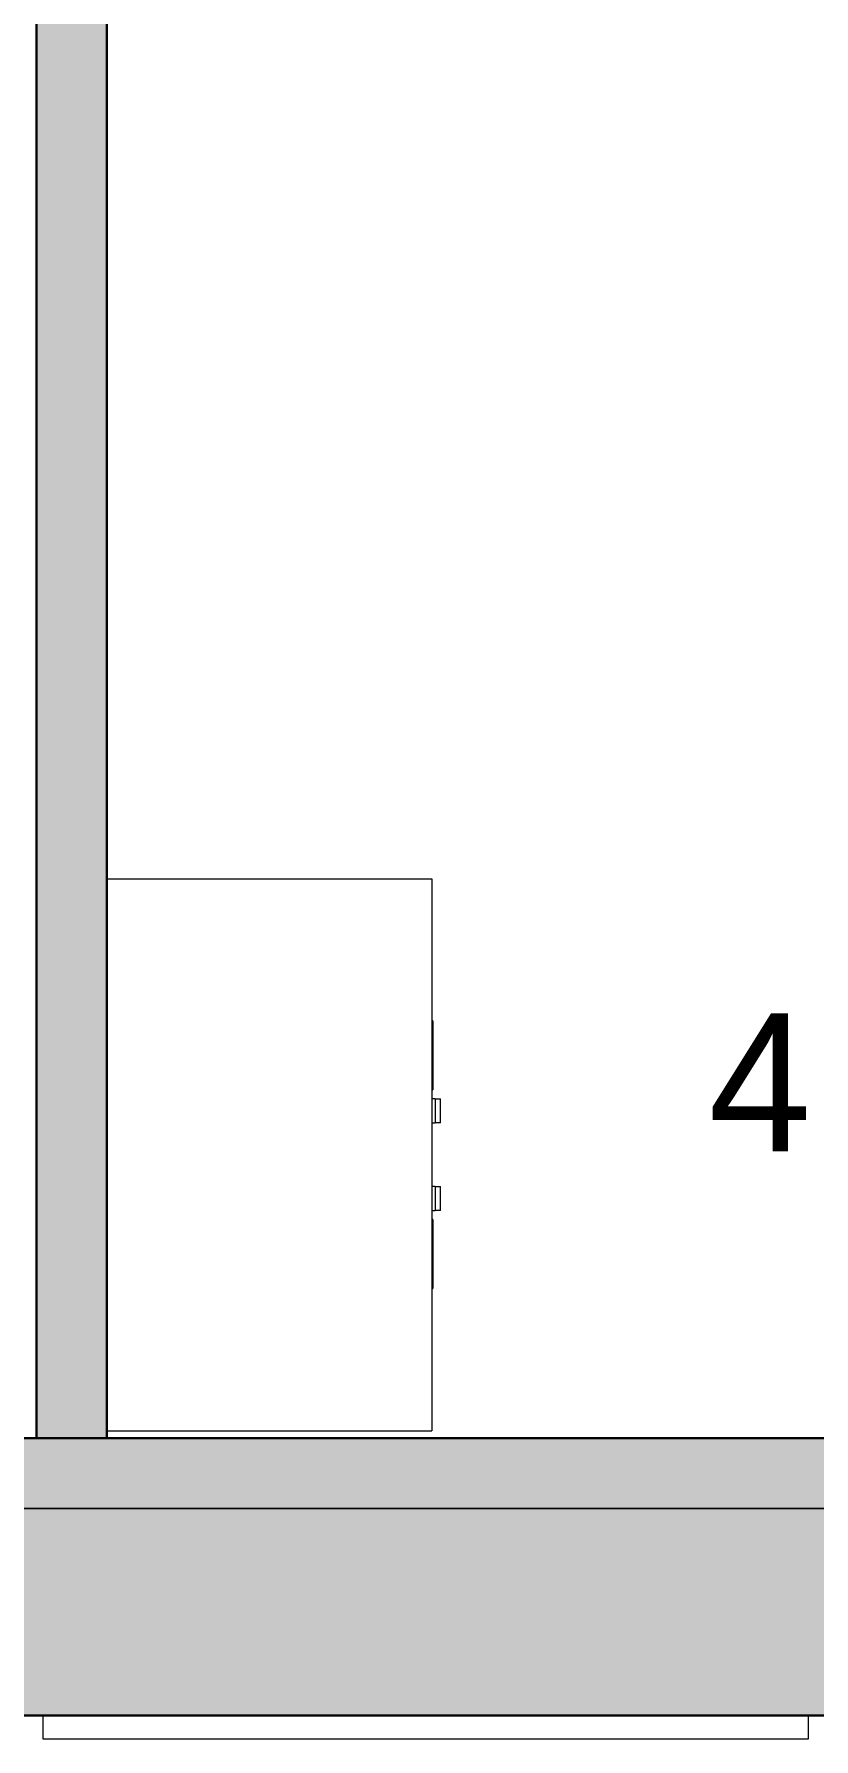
# Model space of a CAD drawing. Header units: millimetres. Extents: x 155927 to 326028, y -36033 to 97293.
# Drawn here: x 183671 to 184801, y 8934 to 11404 of the extents above; entities that cross this region are included whole.
import ezdxf

# ---------------------------------------------------------------- set-up
doc = ezdxf.new("R2010")
doc.units = ezdxf.units.MM
doc.header["$MEASUREMENT"] = 0
for name, color, linetype, lineweight in [('A-AREA-IDEN', 7, 'CONTINUOUS', 9), ('A-GLAZ-CURT', 7, 'CONTINUOUS', 9), ('A-WALL', 7, 'CONTINUOUS', 9), ('A-WALL-PATT', 7, 'CONTINUOUS', 9), ('I-FURN', 8, 'CONTINUOUS', 9), ('I-WALL', 7, 'CONTINUOUS', 9)]:
    doc.layers.add(name, color=color, linetype=linetype, lineweight=lineweight)
doc.styles.add('Century Gothic', font='GOTHIC.TTF', dxfattribs={"height": 200})

msp = doc.modelspace()

# ---------------------------------------------------------------- hatches: boundary and pattern name
at = {"layer": 'A-WALL-PATT'}
msp.add_hatch(color=256, dxfattribs=at).paths.add_polyline_path([(183776.8, 9369.6), (183776.8, 13556.6), (183674.8, 13556.6), (183674.8, 9369.6)], flags=0)
h = msp.add_hatch(color=256, dxfattribs=at)
h.paths.add_polyline_path([(189923.2, 9267.6), (189923.2, 9369.6), (187692.8, 9369.6), (187692.8, 9267.6), (189022.3, 9267.6)], flags=0)
h.paths.add_polyline_path([(184908.8, 9267.6), (184908.8, 9369.6), (183567.8, 9369.6), (183567.8, 9267.6), (184776.3, 9267.6)], flags=0)
h.paths.add_polyline_path([(179007.4, 9267.6), (179283.8, 9267.6), (179283.8, 9369.6), (179007.4, 9369.6)], flags=0)
h = msp.add_hatch(color=256, dxfattribs=at)
h.paths.add_polyline_path([(226158.8, 8967.6), (226158.8, 9267.6), (224992.8, 9267.6), (224992.8, 8967.6), (225417.2, 8967.6)], flags=0)
h.paths.add_polyline_path([(222990.9, 8967.6), (223358.8, 8967.6), (223358.8, 9267.6), (222192.8, 9267.6), (222192.8, 8967.6)], flags=0)
h.paths.add_polyline_path([(215258.8, 8967.6), (215258.8, 9267.6), (213567.8, 9267.6), (213567.8, 8967.6)], flags=0)
h.paths.add_polyline_path([(207033.8, 8967.6), (207033.8, 9267.6), (202692.8, 9267.6), (202692.8, 8967.6), (206006.6, 8967.6)], flags=0)
h.paths.add_polyline_path([(199908.8, 8967.6), (199908.8, 9267.6), (197242.8, 9267.6), (197242.8, 8967.6), (198727.6, 8967.6)], flags=0)
h.paths.add_polyline_path([(195608.8, 8967.6), (195608.8, 9267.6), (192942.8, 9267.6), (192942.8, 8967.6), (193875, 8967.6)], flags=0)
h.paths.add_polyline_path([(190158.8, 8967.6), (190158.8, 9267.6), (187692.8, 9267.6), (187692.8, 8967.6), (189022.3, 8967.6)], flags=0)
h.paths.add_polyline_path([(184908.8, 8967.6), (184908.8, 9267.6), (183567.8, 9267.6), (183567.8, 8967.6), (184169.7, 8967.6)], flags=0)
h.paths.add_polyline_path([(179283.8, 8967.6), (179283.8, 9267.6), (177567.8, 9267.6), (177567.8, 8967.6)], flags=0)
h.paths.add_polyline_path([(165783.8, 8967.6), (165783.8, 9267.6), (164242.8, 9267.6), (164242.8, 8967.6), (164759.1, 8967.6)], flags=0)
h.paths.add_polyline_path([(162332.8, 8967.6), (162608.8, 8967.6), (162608.8, 9267.6), (161817.8, 9267.6), (161817.8, 8967.6)], flags=0)
h.paths.add_polyline_path([(157533.8, 8967.6), (157533.8, 9267.6), (156460.8, 9267.6), (156460.8, 8967.6), (157480.1, 8967.6)], flags=0)

# ---------------------------------------------------------------- linework, layer by layer
at = {"layer": 'A-GLAZ-CURT', "lineweight": 20}
for p, q in [((184792.8, 8967.6), (183683.8, 8967.6)), ((183683.8, 8967.6), (183683.8, 8933.6)), ((184792.8, 8933.6), (184792.8, 8967.6)), ((183683.8, 8933.6), (184792.8, 8933.6))]:
    msp.add_line(p, q, dxfattribs=at)
at = {"layer": 'A-WALL'}
msp.add_line((184908.8, 9267.6), (183567.8, 9267.6), dxfattribs=at)
at = {"layer": 'A-WALL', "lineweight": 30}
msp.add_line((183567.8, 8967.6), (184908.8, 8967.6), dxfattribs=at)
at = {"layer": 'I-FURN'}
for p, q in [((183777.2, 10180.3), (184247.2, 10180.3)), ((183777.2, 10180.3), (183777.2, 9380.3)), ((184247.2, 10180.3), (184247.2, 9380.3)), ((184248.7, 9974.3), (184247.2, 9974.3)), ((184248.7, 9974.3), (184247.2, 9974.3)), ((184248.7, 9974.3), (184247.2, 9974.3)), ((184248.7, 9970.3), (184248.7, 9974.3)), ((184248.7, 9974.3), (184248.7, 9966.3)), ((184248.7, 9970.3), (184248.7, 9974.3)), ((184248.7, 9974.3), (184248.7, 9970.3)), ((184248.7, 9970.3), (184248.7, 9974.3)), ((184248.7, 9974.3), (184248.7, 9970.3)), ((184248.7, 9966.3), (184248.7, 9882.3)), ((184247.2, 9874.3), (184248.7, 9874.3)), ((184247.2, 9874.3), (184248.7, 9874.3)), ((184247.2, 9874.3), (184248.7, 9874.3)), ((184252.2, 9861.3), (184247.2, 9861.3)), ((184252.2, 9861.3), (184247.2, 9861.3)), ((184248.7, 9861.3), (184247.2, 9861.3)), ((184248.7, 9882.3), (184248.7, 9874.3)), ((184248.7, 9874.3), (184248.7, 9878.3)), ((184248.7, 9878.3), (184248.7, 9874.3)), ((184248.7, 9874.3), (184248.7, 9878.3)), ((184248.7, 9878.3), (184248.7, 9874.3)), ((184248.7, 9874.3), (184248.7, 9878.3)), ((184248.7, 9860.9), (184248.7, 9861.3)), ((184248.7, 9861.3), (184248.7, 9860.9)), ((184252.2, 9861.3), (184252.2, 9826.3)), ((184252.2, 9861.3), (184259.7, 9861.3)), ((184259.7, 9861.3), (184260.2, 9861.3)), ((184260.2, 9826.3), (184260.2, 9861.3)), ((184260.2, 9826.3), (184260.2, 9861.3)), ((184247.2, 9826.3), (184252.2, 9826.3)), ((184247.2, 9826.3), (184252.2, 9826.3)), ((184259.7, 9826.3), (184252.2, 9826.3)), ((184260.2, 9826.3), (184259.7, 9826.3)), ((184252.2, 9734.3), (184247.2, 9734.3)), ((184252.2, 9734.3), (184247.2, 9734.3)), ((184252.2, 9734.3), (184252.2, 9699.3)), ((184252.2, 9734.3), (184259.7, 9734.3)), ((184259.7, 9734.3), (184260.2, 9734.3)), ((184260.2, 9699.3), (184260.2, 9734.3)), ((184260.2, 9699.3), (184260.2, 9734.3)), ((184247.2, 9699.3), (184252.2, 9699.3)), ((184247.2, 9699.3), (184252.2, 9699.3)), ((184247.2, 9699.3), (184248.7, 9699.3)), ((184248.7, 9686.3), (184247.2, 9686.3)), ((184248.7, 9686.3), (184247.2, 9686.3)), ((184248.7, 9686.3), (184247.2, 9686.3)), ((184248.7, 9699.7), (184248.7, 9699.3)), ((184248.7, 9699.3), (184248.7, 9699.7)), ((184248.7, 9682.3), (184248.7, 9686.3)), ((184248.7, 9686.3), (184248.7, 9678.3)), ((184248.7, 9682.3), (184248.7, 9686.3)), ((184248.7, 9686.3), (184248.7, 9682.3)), ((184248.7, 9682.3), (184248.7, 9686.3)), ((184248.7, 9686.3), (184248.7, 9682.3)), ((184259.7, 9699.3), (184252.2, 9699.3)), ((184260.2, 9699.3), (184259.7, 9699.3)), ((184248.7, 9678.3), (184248.7, 9594.3)), ((184248.7, 9594.3), (184248.7, 9586.3)), ((184248.7, 9586.3), (184248.7, 9590.3)), ((184248.7, 9590.3), (184248.7, 9586.3)), ((184248.7, 9586.3), (184248.7, 9590.3)), ((184248.7, 9590.3), (184248.7, 9586.3)), ((184248.7, 9586.3), (184248.7, 9590.3)), ((184247.2, 9586.3), (184248.7, 9586.3)), ((184247.2, 9586.3), (184248.7, 9586.3)), ((184247.2, 9586.3), (184248.7, 9586.3)), ((183777.2, 9380.3), (184247.2, 9380.3))]:
    msp.add_line(p, q, dxfattribs=at)
at = {"layer": 'I-WALL', "lineweight": 30}
for p, q in [((183674.8, 13505.6), (183674.8, 9369.6)), ((183776.8, 9369.6), (183776.8, 13505.6)), ((184908.8, 9369.6), (183567.8, 9369.6)), ((183674.8, 9369.6), (183776.8, 9369.6))]:
    msp.add_line(p, q, dxfattribs=at)
at = {"layer": 'I-WALL'}
msp.add_line((183567.8, 9267.6), (184908.8, 9267.6), dxfattribs=at)

# ---------------------------------------------------------------- texts
at = {"layer": 'A-AREA-IDEN', "style": 'Century Gothic'}
msp.add_text('4P Research', height=200, dxfattribs=at).set_placement((184648.3, 9785.1))

doc.saveas('drawing.dxf')
